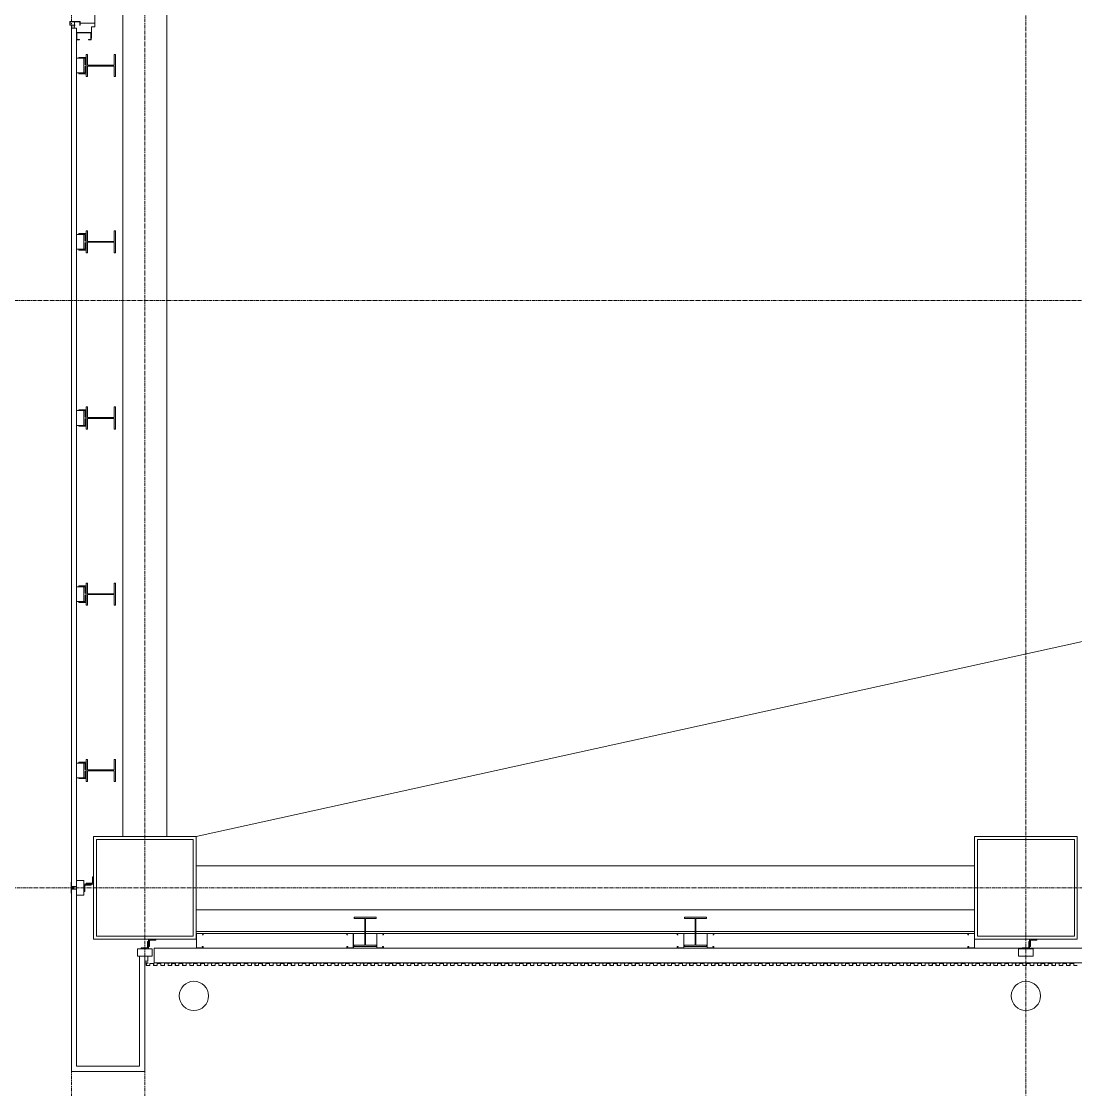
# Model space of a CAD drawing. Extents: x 73996 to 686888, y -9729 to 263202.
# Drawn here: x 474085 to 481264, y 171828 to 179104 of the extents above; entities that cross this region are included whole.
import ezdxf

# ---------------------------------------------------------------- set-up
doc = ezdxf.new("R2010")
doc.units = 0
doc.header["$LTSCALE"] = 20
doc.linetypes.add('Data Center Layout_L20$0$CENTER', pattern=[2, 1.25, -0.25, 0.25, -0.25])
for name, color, linetype, lineweight in [('Data Center Layout_L20$0$ARC', 252, 'Continuous', 0), ('Data Center Layout_L20$0$H-SIN', 252, 'Data Center Layout_L20$0$CENTER', 9), ('Data Center Layout_L20$0$K-SIN', 252, 'Data Center Layout_L20$0$CENTER', 9)]:
    doc.layers.add(name, color=color, linetype=linetype, lineweight=lineweight)

# ---------------------------------------------------------------- blocks, each defined once
blk = doc.blocks.new('Data Center Layout_L20$0$A$C80dc7663')
at = {"layer": 'Data Center Layout_L20$0$ARC'}
for p, q in [((516790.24, 147895.59), (516790.24, 140395.59)), ((517090.24, 147895.59), (517090.24, 140395.59)), ((517290.24, 140395.59), (549790.24, 147545.59)), ((516599.95, 146558.37), (516599.95, 145928.37)), ((516430.24, 145945.29), (516430.24, 145921.09)), ((516430.54, 145945.59), (516500.24, 145945.59)), ((516430.74, 145920.59), (516452.94, 145920.59)), ((516431.84, 145943.99), (516452.94, 145943.99)), ((516431.84, 145922.19), (516431.84, 145943.99)), ((516431.84, 145922.19), (516460.24, 145922.19)), ((516440.24, 138795.59), (516440.24, 145900.59)), ((516441.24, 145900.59), (516460.24, 145900.59)), ((516442.18, 145918.4), (516442.18, 145902.58)), ((516452.94, 145943.99), (516453.24, 145944.29)), ((516452.94, 145920.59), (516453.24, 145920.89)), ((516453.54, 145943.99), (516453.24, 145944.29)), ((516453.54, 145920.59), (516453.24, 145920.89)), ((516453.54, 145943.99), (516460.24, 145943.99)), ((516453.54, 145920.59), (516458.24, 145920.59)), ((516458.24, 145919.84), (516458.24, 145920.59)), ((516458.24, 145912.89), (516458.24, 145913.29)), ((516458.26, 145919.75), (516458.26, 145900.59)), ((516458.54, 145913.59), (516460.24, 145913.59)), ((516458.54, 145912.59), (516461.34, 145912.59)), ((516458.71, 145919.59), (516460.24, 145920.59)), ((516460.24, 145922.19), (516460.24, 145943.99)), ((516460.24, 145916.64), (516460.24, 145920.59)), ((516460.24, 145916.64), (516460.54, 145916.34)), ((516460.24, 145916.04), (516460.54, 145916.34)), ((516460.24, 145913.59), (516460.24, 145916.04)), ((516460.24, 145905.59), (516460.24, 145900.59)), ((516460.24, 145900.59), (516475.71, 145900.59)), ((516461.24, 145943.99), (516483.94, 145943.99)), ((516461.24, 145943.99), (516461.84, 145938.99)), ((516461.24, 145922.19), (516461.84, 145927.19)), ((516461.24, 145922.19), (516465.44, 145922.19)), ((516461.84, 145927.19), (516461.84, 145938.99)), ((516461.84, 145920.59), (516465.44, 145920.59)), ((516461.84, 145913.09), (516461.84, 145920.59)), ((516475.71, 138830.59), (516475.71, 145900.59)), ((516483.94, 145943.99), (516484.24, 145944.29)), ((516484.54, 145943.99), (516484.24, 145944.29)), ((516484.54, 145943.99), (516498.64, 145943.99)), ((516495.04, 145922.19), (516498.64, 145922.19)), ((516495.04, 145920.59), (516499.74, 145920.59)), ((516498.64, 145922.19), (516498.64, 145943.99)), ((516500.24, 145921.09), (516500.24, 145945.59)), ((516500.24, 145934.81), (516597.95, 145934.81)), ((516576.55, 145909.81), (516597.95, 145909.81)), ((516576.55, 145831.52), (516576.55, 145909.81)), ((516599.95, 145911.81), (516599.95, 145932.81)), ((517290.24, 140195.59), (522590.24, 140195.59)), ((517290.24, 139895.59), (522590.24, 139895.59)), ((522590.24, 139748.09), (517290.24, 139748.09)), ((522590.24, 139735.59), (517290.24, 139735.59)), ((540876.41, 139635.59), (517002.82, 139635.59)), ((517002.82, 139635.59), (517002.82, 139535.59)), ((516904.78, 138830.59), (516904.78, 139580.59)), ((516940.24, 139545.59), (516940.24, 138795.59)), ((540876.41, 139535.59), (517002.82, 139535.59)), ((516904.78, 138830.59), (516475.71, 138830.59)), ((516940.24, 138795.59), (516440.24, 138795.59))]:
    blk.add_line(p, q, dxfattribs=at)
for points in [[(516495.71, 145822.76), (516478.01, 145822.76), (516478.01, 145868.16), (516573.41, 145868.16), (516573.41, 145822.76), (516555.71, 145822.76), (516555.71, 145820.46), (516573.41, 145820.46, 0.4142136), (516575.71, 145822.76), (516575.71, 145868.16, 0.4142136), (516573.41, 145870.46), (516478.01, 145870.46, 0.4142136), (516475.71, 145868.16), (516475.71, 145822.76, 0.4142136), (516478.01, 145820.46), (516495.71, 145820.46)], [(517331.18, 139726.39), (517335.58, 139726.39, 0.4142136), (517336.38, 139727.19), (517336.38, 139733.99, 0.4142136), (517335.58, 139734.79), (517293.78, 139734.79, 0.4142136), (517292.98, 139733.99), (517292.98, 139637.19, 0.4142136), (517293.78, 139636.39), (517335.58, 139636.39, 0.4142136), (517336.38, 139637.19), (517336.38, 139643.99, 0.4142136), (517335.58, 139644.79), (517331.18, 139644.79), (517331.18, 139645.59), (517335.58, 139645.59, -0.4142136), (517337.18, 139643.99), (517337.18, 139637.19, -0.4142136), (517335.58, 139635.59), (517293.78, 139635.59, -0.4142136), (517292.18, 139637.19), (517292.18, 139733.99, -0.4142136), (517293.78, 139735.59), (517335.58, 139735.59, -0.4142136), (517337.18, 139733.99), (517337.18, 139727.19, -0.4142136), (517335.58, 139725.59), (517331.18, 139725.59)], [(518321.69, 139726.39), (518317.29, 139726.39, -0.4142136), (518316.49, 139727.19), (518316.49, 139733.99, -0.4142136), (518317.29, 139734.79), (518359.09, 139734.79, -0.4142136), (518359.89, 139733.99), (518359.89, 139637.19, -0.4142136), (518359.09, 139636.39), (518317.29, 139636.39, -0.4142136), (518316.49, 139637.19), (518316.49, 139643.99, -0.4142136), (518317.29, 139644.79), (518321.69, 139644.79), (518321.69, 139645.59), (518317.29, 139645.59, 0.4142136), (518315.69, 139643.99), (518315.69, 139637.19, 0.4142136), (518317.29, 139635.59), (518359.09, 139635.59, 0.4142136), (518360.69, 139637.19), (518360.69, 139733.99, 0.4142136), (518359.09, 139735.59), (518317.29, 139735.59, 0.4142136), (518315.69, 139733.99), (518315.69, 139727.19, 0.4142136), (518317.29, 139725.59), (518321.69, 139725.59)], [(518558.8, 139726.39), (518563.2, 139726.39, 0.4142136), (518564, 139727.19), (518564, 139733.99, 0.4142136), (518563.2, 139734.79), (518521.4, 139734.79, 0.4142136), (518520.6, 139733.99), (518520.6, 139637.19, 0.4142136), (518521.4, 139636.39), (518563.2, 139636.39, 0.4142136), (518564, 139637.19), (518564, 139643.99, 0.4142136), (518563.2, 139644.79), (518558.8, 139644.79), (518558.8, 139645.59), (518563.2, 139645.59, -0.4142136), (518564.8, 139643.99), (518564.8, 139637.19, -0.4142136), (518563.2, 139635.59), (518521.4, 139635.59, -0.4142136), (518519.8, 139637.19), (518519.8, 139733.99, -0.4142136), (518521.4, 139735.59), (518563.2, 139735.59, -0.4142136), (518564.8, 139733.99), (518564.8, 139727.19, -0.4142136), (518563.2, 139725.59), (518558.8, 139725.59)], [(520571.69, 139726.39), (520567.29, 139726.39, -0.4142136), (520566.49, 139727.19), (520566.49, 139733.99, -0.4142136), (520567.29, 139734.79), (520609.09, 139734.79, -0.4142136), (520609.89, 139733.99), (520609.89, 139637.19, -0.4142136), (520609.09, 139636.39), (520567.29, 139636.39, -0.4142136), (520566.49, 139637.19), (520566.49, 139643.99, -0.4142136), (520567.29, 139644.79), (520571.69, 139644.79), (520571.69, 139645.59), (520567.29, 139645.59, 0.4142136), (520565.69, 139643.99), (520565.69, 139637.19, 0.4142136), (520567.29, 139635.59), (520609.09, 139635.59, 0.4142136), (520610.69, 139637.19), (520610.69, 139733.99, 0.4142136), (520609.09, 139735.59), (520567.29, 139735.59, 0.4142136), (520565.69, 139733.99), (520565.69, 139727.19, 0.4142136), (520567.29, 139725.59), (520571.69, 139725.59)], [(520808.8, 139726.39), (520813.2, 139726.39, 0.4142136), (520814, 139727.19), (520814, 139733.99, 0.4142136), (520813.2, 139734.79), (520771.4, 139734.79, 0.4142136), (520770.6, 139733.99), (520770.6, 139637.19, 0.4142136), (520771.4, 139636.39), (520813.2, 139636.39, 0.4142136), (520814, 139637.19), (520814, 139643.99, 0.4142136), (520813.2, 139644.79), (520808.8, 139644.79), (520808.8, 139645.59), (520813.2, 139645.59, -0.4142136), (520814.8, 139643.99), (520814.8, 139637.19, -0.4142136), (520813.2, 139635.59), (520771.4, 139635.59, -0.4142136), (520769.8, 139637.19), (520769.8, 139733.99, -0.4142136), (520771.4, 139735.59), (520813.2, 139735.59, -0.4142136), (520814.8, 139733.99), (520814.8, 139727.19, -0.4142136), (520813.2, 139725.59), (520808.8, 139725.59)], [(522551.24, 139726.39), (522546.84, 139726.39, -0.4142136), (522546.04, 139727.19), (522546.04, 139733.99, -0.4142136), (522546.84, 139734.79), (522588.64, 139734.79, -0.4142136), (522589.44, 139733.99), (522589.44, 139637.19, -0.4142136), (522588.64, 139636.39), (522546.84, 139636.39, -0.4142136), (522546.04, 139637.19), (522546.04, 139643.99, -0.4142136), (522546.84, 139644.79), (522551.24, 139644.79), (522551.24, 139645.59), (522546.84, 139645.59, 0.4142136), (522545.24, 139643.99), (522545.24, 139637.19, 0.4142136), (522546.84, 139635.59), (522588.64, 139635.59, 0.4142136), (522590.24, 139637.19), (522590.24, 139733.99, 0.4142136), (522588.64, 139735.59), (522546.84, 139735.59, 0.4142136), (522545.24, 139733.99), (522545.24, 139727.19, 0.4142136), (522546.84, 139725.59), (522551.24, 139725.59)]]:
    blk.add_lwpolyline(points, format="xyb", close=True, dxfattribs=at)
for points in [[(516525.24, 145595.59), (516525.24, 145695.59), (516475.24, 145695.59), (516475.24, 145595.59)], [(516490.24, 145701.59), (516540.24, 145701.59), (516540.24, 145651.59), (516534.24, 145651.59), (516534.24, 145695.59), (516490.24, 145695.59)], [(516540.24, 145570.59), (516540.24, 145720.59), (516549.24, 145720.59), (516549.24, 145648.59), (516731.24, 145648.59), (516731.24, 145720.59), (516740.24, 145720.59), (516740.24, 145570.59), (516731.24, 145570.59), (516731.24, 145642.59), (516549.24, 145642.59), (516549.24, 145570.59)], [(516490.24, 145589.59), (516540.24, 145589.59), (516540.24, 145639.59), (516534.24, 145639.59), (516534.24, 145595.59), (516490.24, 145595.59)], [(516490.24, 144501.59), (516540.24, 144501.59), (516540.24, 144451.59), (516534.24, 144451.59), (516534.24, 144495.59), (516490.24, 144495.59)], [(516540.24, 144370.59), (516540.24, 144520.59), (516549.24, 144520.59), (516549.24, 144448.59), (516731.24, 144448.59), (516731.24, 144520.59), (516740.24, 144520.59), (516740.24, 144370.59), (516731.24, 144370.59), (516731.24, 144442.59), (516549.24, 144442.59), (516549.24, 144370.59)], [(516525.24, 144395.59), (516525.24, 144495.59), (516475.24, 144495.59), (516475.24, 144395.59)], [(516490.24, 144389.59), (516540.24, 144389.59), (516540.24, 144439.59), (516534.24, 144439.59), (516534.24, 144395.59), (516490.24, 144395.59)], [(516525.24, 143195.59), (516525.24, 143295.59), (516475.24, 143295.59), (516475.24, 143195.59)], [(516490.24, 143301.59), (516540.24, 143301.59), (516540.24, 143251.59), (516534.24, 143251.59), (516534.24, 143295.59), (516490.24, 143295.59)], [(516540.24, 143170.59), (516540.24, 143320.59), (516549.24, 143320.59), (516549.24, 143248.59), (516731.24, 143248.59), (516731.24, 143320.59), (516740.24, 143320.59), (516740.24, 143170.59), (516731.24, 143170.59), (516731.24, 143242.59), (516549.24, 143242.59), (516549.24, 143170.59)], [(516490.24, 143189.59), (516540.24, 143189.59), (516540.24, 143239.59), (516534.24, 143239.59), (516534.24, 143195.59), (516490.24, 143195.59)], [(516490.24, 142101.59), (516540.24, 142101.59), (516540.24, 142051.59), (516534.24, 142051.59), (516534.24, 142095.59), (516490.24, 142095.59)], [(516540.24, 141970.59), (516540.24, 142120.59), (516549.24, 142120.59), (516549.24, 142048.59), (516731.24, 142048.59), (516731.24, 142120.59), (516740.24, 142120.59), (516740.24, 141970.59), (516731.24, 141970.59), (516731.24, 142042.59), (516549.24, 142042.59), (516549.24, 141970.59)], [(516525.24, 141995.59), (516525.24, 142095.59), (516475.24, 142095.59), (516475.24, 141995.59)], [(516490.24, 141989.59), (516540.24, 141989.59), (516540.24, 142039.59), (516534.24, 142039.59), (516534.24, 141995.59), (516490.24, 141995.59)], [(516525.24, 140795.59), (516525.24, 140895.59), (516475.24, 140895.59), (516475.24, 140795.59)], [(516490.24, 140901.59), (516540.24, 140901.59), (516540.24, 140851.59), (516534.24, 140851.59), (516534.24, 140895.59), (516490.24, 140895.59)], [(516540.24, 140770.59), (516540.24, 140920.59), (516549.24, 140920.59), (516549.24, 140848.59), (516731.24, 140848.59), (516731.24, 140920.59), (516740.24, 140920.59), (516740.24, 140770.59), (516731.24, 140770.59), (516731.24, 140842.59), (516549.24, 140842.59), (516549.24, 140770.59)], [(516490.24, 140789.59), (516540.24, 140789.59), (516540.24, 140839.59), (516534.24, 140839.59), (516534.24, 140795.59), (516490.24, 140795.59)], [(516590.24, 139695.59), (516590.24, 140395.59), (517290.24, 140395.59), (517290.24, 139695.59)], [(516610.24, 139715.59), (516610.24, 140375.59), (517270.24, 140375.59), (517270.24, 139715.59)], [(522590.24, 139695.59), (522590.24, 140395.59), (523290.24, 140395.59), (523290.24, 139695.59)], [(522610.24, 139715.59), (522610.24, 140375.59), (523270.24, 140375.59), (523270.24, 139715.59)], [(516525.24, 139995.59), (516525.24, 140095.59), (516475.24, 140095.59), (516475.24, 139995.59)], [(516525.24, 140020.59), (516525.24, 140070.59), (516575.24, 140070.59), (516575.24, 140064.59), (516531.24, 140064.59), (516531.24, 140020.59)], [(516540.24, 140070.59), (516590.24, 140070.59), (516590.24, 140120.59), (516584.24, 140120.59), (516584.24, 140076.59), (516540.24, 140076.59)], [(516440.24, 140035.59), (516440.24, 140055.59), (516475.24, 140055.59), (516475.24, 140035.59)], [(518365.24, 139645.59), (518515.24, 139645.59), (518515.24, 139654.59), (518443.24, 139654.59), (518443.24, 139836.59), (518515.24, 139836.59), (518515.24, 139845.59), (518365.24, 139845.59), (518365.24, 139836.59), (518437.24, 139836.59), (518437.24, 139654.59), (518365.24, 139654.59)], [(520615.24, 139645.59), (520765.24, 139645.59), (520765.24, 139654.59), (520693.24, 139654.59), (520693.24, 139836.59), (520765.24, 139836.59), (520765.24, 139845.59), (520615.24, 139845.59), (520615.24, 139836.59), (520687.24, 139836.59), (520687.24, 139654.59), (520615.24, 139654.59)], [(516890.24, 139630.59), (516990.24, 139630.59), (516990.24, 139580.59), (516890.24, 139580.59)], [(516915.24, 139630.59), (516965.24, 139630.59), (516965.24, 139680.59), (516959.24, 139680.59), (516959.24, 139636.59), (516915.24, 139636.59)], [(516965.24, 139645.59), (516965.24, 139695.59), (517015.24, 139695.59), (517015.24, 139689.59), (516971.24, 139689.59), (516971.24, 139645.59)], [(522890.24, 139630.59), (522990.24, 139630.59), (522990.24, 139580.59), (522890.24, 139580.59)], [(522915.24, 139630.59), (522965.24, 139630.59), (522965.24, 139680.59), (522959.24, 139680.59), (522959.24, 139636.59), (522915.24, 139636.59)], [(522965.24, 139645.59), (522965.24, 139695.59), (523015.24, 139695.59), (523015.24, 139689.59), (522971.24, 139689.59), (522971.24, 139645.59)], [(516940.24, 139545.59), (516960.24, 139545.59), (516960.24, 139580.59), (516940.24, 139580.59)]]:
    blk.add_lwpolyline(points, close=True, dxfattribs=at)
blk.add_lwpolyline([(516438.24, 140008.09), (516438.24, 140038.09), (516454.24, 140038.09), (516454.24, 140053.09), (516438.24, 140053.09), (516438.24, 140083.09)], dxfattribs=at)
at = {"layer": 'Data Center Layout_L20$0$ARC', "linetype": 'Continuous'}
for points in [[(517101.25, 139532.11), (517108.24, 139534.61), (517108.07, 139535.08), (517101.11, 139532.59), (517073.74, 139532.59), (517073.74, 139516.59), (517049.94, 139516.59), (517049.94, 139531.09), (517024.14, 139531.09), (517024.14, 139516.59), (517000.34, 139516.59), (517000.34, 139531.09), (516974.54, 139531.09), (516974.54, 139516.59), (516950.74, 139516.59), (516950.74, 139531.59), (516960.24, 139531.59, 1), (516960.24, 139535.59), (516940.24, 139535.59)], [(516940.24, 139535.09), (516960.24, 139535.09, -1), (516960.24, 139532.09), (516950.24, 139532.09), (516950.24, 139516.09), (516975.04, 139516.09), (516975.04, 139530.59), (516999.84, 139530.59), (516999.84, 139516.09), (517024.64, 139516.09), (517024.64, 139530.59), (517049.44, 139530.59), (517049.44, 139516.09), (517074.24, 139516.09), (517074.24, 139532.09), (517101.31, 139532.09)], [(517249.25, 139532.11), (517256.24, 139534.61), (517256.07, 139535.08), (517249.11, 139532.59), (517221.74, 139532.59), (517221.74, 139516.59), (517197.94, 139516.59), (517197.94, 139531.09), (517172.14, 139531.09), (517172.14, 139516.59), (517148.34, 139516.59), (517148.34, 139531.09), (517122.54, 139531.09), (517122.54, 139516.59), (517098.74, 139516.59), (517098.74, 139531.59), (517108.24, 139531.59, 1), (517108.24, 139535.59), (517087.53, 139535.59), (517086.24, 139534.3), (517084.95, 139535.59), (517071.24, 139535.59), (517071.24, 139535.09), (517084.74, 139535.09), (517086.24, 139533.59), (517087.74, 139535.09), (517108.24, 139535.09, -1), (517108.24, 139532.09), (517098.24, 139532.09), (517098.24, 139516.09), (517123.04, 139516.09), (517123.04, 139530.59), (517147.84, 139530.59), (517147.84, 139516.09), (517172.64, 139516.09), (517172.64, 139530.59), (517197.44, 139530.59), (517197.44, 139516.09), (517222.24, 139516.09), (517222.24, 139532.09), (517249.31, 139532.09)], [(517397.25, 139532.11), (517404.24, 139534.61), (517404.07, 139535.08), (517397.11, 139532.59), (517369.74, 139532.59), (517369.74, 139516.59), (517345.94, 139516.59), (517345.94, 139531.09), (517320.14, 139531.09), (517320.14, 139516.59), (517296.34, 139516.59), (517296.34, 139531.09), (517270.54, 139531.09), (517270.54, 139516.59), (517246.74, 139516.59), (517246.74, 139531.59), (517256.24, 139531.59, 1), (517256.24, 139535.59), (517235.53, 139535.59), (517234.24, 139534.3), (517232.95, 139535.59), (517219.24, 139535.59), (517219.24, 139535.09), (517232.74, 139535.09), (517234.24, 139533.59), (517235.74, 139535.09), (517256.24, 139535.09, -1), (517256.24, 139532.09), (517246.24, 139532.09), (517246.24, 139516.09), (517271.04, 139516.09), (517271.04, 139530.59), (517295.84, 139530.59), (517295.84, 139516.09), (517320.64, 139516.09), (517320.64, 139530.59), (517345.44, 139530.59), (517345.44, 139516.09), (517370.24, 139516.09), (517370.24, 139532.09), (517397.31, 139532.09)], [(517545.25, 139532.11), (517552.24, 139534.61), (517552.07, 139535.08), (517545.11, 139532.59), (517517.74, 139532.59), (517517.74, 139516.59), (517493.94, 139516.59), (517493.94, 139531.09), (517468.14, 139531.09), (517468.14, 139516.59), (517444.34, 139516.59), (517444.34, 139531.09), (517418.54, 139531.09), (517418.54, 139516.59), (517394.74, 139516.59), (517394.74, 139531.59), (517404.24, 139531.59, 1), (517404.24, 139535.59), (517383.53, 139535.59), (517382.24, 139534.3), (517380.95, 139535.59), (517367.24, 139535.59), (517367.24, 139535.09), (517380.74, 139535.09), (517382.24, 139533.59), (517383.74, 139535.09), (517404.24, 139535.09, -1), (517404.24, 139532.09), (517394.24, 139532.09), (517394.24, 139516.09), (517419.04, 139516.09), (517419.04, 139530.59), (517443.84, 139530.59), (517443.84, 139516.09), (517468.64, 139516.09), (517468.64, 139530.59), (517493.44, 139530.59), (517493.44, 139516.09), (517518.24, 139516.09), (517518.24, 139532.09), (517545.31, 139532.09)], [(517693.25, 139532.11), (517700.24, 139534.61), (517700.07, 139535.08), (517693.11, 139532.59), (517665.74, 139532.59), (517665.74, 139516.59), (517641.94, 139516.59), (517641.94, 139531.09), (517616.14, 139531.09), (517616.14, 139516.59), (517592.34, 139516.59), (517592.34, 139531.09), (517566.54, 139531.09), (517566.54, 139516.59), (517542.74, 139516.59), (517542.74, 139531.59), (517552.24, 139531.59, 1), (517552.24, 139535.59), (517531.53, 139535.59), (517530.24, 139534.3), (517528.95, 139535.59), (517515.24, 139535.59), (517515.24, 139535.09), (517528.74, 139535.09), (517530.24, 139533.59), (517531.74, 139535.09), (517552.24, 139535.09, -1), (517552.24, 139532.09), (517542.24, 139532.09), (517542.24, 139516.09), (517567.04, 139516.09), (517567.04, 139530.59), (517591.84, 139530.59), (517591.84, 139516.09), (517616.64, 139516.09), (517616.64, 139530.59), (517641.44, 139530.59), (517641.44, 139516.09), (517666.24, 139516.09), (517666.24, 139532.09), (517693.31, 139532.09)], [(517841.25, 139532.11), (517848.24, 139534.61), (517848.07, 139535.08), (517841.11, 139532.59), (517813.74, 139532.59), (517813.74, 139516.59), (517789.94, 139516.59), (517789.94, 139531.09), (517764.14, 139531.09), (517764.14, 139516.59), (517740.34, 139516.59), (517740.34, 139531.09), (517714.54, 139531.09), (517714.54, 139516.59), (517690.74, 139516.59), (517690.74, 139531.59), (517700.24, 139531.59, 1), (517700.24, 139535.59), (517679.53, 139535.59), (517678.24, 139534.3), (517676.95, 139535.59), (517663.24, 139535.59), (517663.24, 139535.09), (517676.74, 139535.09), (517678.24, 139533.59), (517679.74, 139535.09), (517700.24, 139535.09, -1), (517700.24, 139532.09), (517690.24, 139532.09), (517690.24, 139516.09), (517715.04, 139516.09), (517715.04, 139530.59), (517739.84, 139530.59), (517739.84, 139516.09), (517764.64, 139516.09), (517764.64, 139530.59), (517789.44, 139530.59), (517789.44, 139516.09), (517814.24, 139516.09), (517814.24, 139532.09), (517841.31, 139532.09)], [(517989.25, 139532.11), (517996.24, 139534.61), (517996.07, 139535.08), (517989.11, 139532.59), (517961.74, 139532.59), (517961.74, 139516.59), (517937.94, 139516.59), (517937.94, 139531.09), (517912.14, 139531.09), (517912.14, 139516.59), (517888.34, 139516.59), (517888.34, 139531.09), (517862.54, 139531.09), (517862.54, 139516.59), (517838.74, 139516.59), (517838.74, 139531.59), (517848.24, 139531.59, 1), (517848.24, 139535.59), (517827.53, 139535.59), (517826.24, 139534.3), (517824.95, 139535.59), (517811.24, 139535.59), (517811.24, 139535.09), (517824.74, 139535.09), (517826.24, 139533.59), (517827.74, 139535.09), (517848.24, 139535.09, -1), (517848.24, 139532.09), (517838.24, 139532.09), (517838.24, 139516.09), (517863.04, 139516.09), (517863.04, 139530.59), (517887.84, 139530.59), (517887.84, 139516.09), (517912.64, 139516.09), (517912.64, 139530.59), (517937.44, 139530.59), (517937.44, 139516.09), (517962.24, 139516.09), (517962.24, 139532.09), (517989.31, 139532.09)], [(518137.25, 139532.11), (518144.24, 139534.61), (518144.07, 139535.08), (518137.11, 139532.59), (518109.74, 139532.59), (518109.74, 139516.59), (518085.94, 139516.59), (518085.94, 139531.09), (518060.14, 139531.09), (518060.14, 139516.59), (518036.34, 139516.59), (518036.34, 139531.09), (518010.54, 139531.09), (518010.54, 139516.59), (517986.74, 139516.59), (517986.74, 139531.59), (517996.24, 139531.59, 1), (517996.24, 139535.59), (517975.53, 139535.59), (517974.24, 139534.3), (517972.95, 139535.59), (517959.24, 139535.59), (517959.24, 139535.09), (517972.74, 139535.09), (517974.24, 139533.59), (517975.74, 139535.09), (517996.24, 139535.09, -1), (517996.24, 139532.09), (517986.24, 139532.09), (517986.24, 139516.09), (518011.04, 139516.09), (518011.04, 139530.59), (518035.84, 139530.59), (518035.84, 139516.09), (518060.64, 139516.09), (518060.64, 139530.59), (518085.44, 139530.59), (518085.44, 139516.09), (518110.24, 139516.09), (518110.24, 139532.09), (518137.31, 139532.09)], [(518285.25, 139532.11), (518292.24, 139534.61), (518292.07, 139535.08), (518285.11, 139532.59), (518257.74, 139532.59), (518257.74, 139516.59), (518233.94, 139516.59), (518233.94, 139531.09), (518208.14, 139531.09), (518208.14, 139516.59), (518184.34, 139516.59), (518184.34, 139531.09), (518158.54, 139531.09), (518158.54, 139516.59), (518134.74, 139516.59), (518134.74, 139531.59), (518144.24, 139531.59, 1), (518144.24, 139535.59), (518123.53, 139535.59), (518122.24, 139534.3), (518120.95, 139535.59), (518107.24, 139535.59), (518107.24, 139535.09), (518120.74, 139535.09), (518122.24, 139533.59), (518123.74, 139535.09), (518144.24, 139535.09, -1), (518144.24, 139532.09), (518134.24, 139532.09), (518134.24, 139516.09), (518159.04, 139516.09), (518159.04, 139530.59), (518183.84, 139530.59), (518183.84, 139516.09), (518208.64, 139516.09), (518208.64, 139530.59), (518233.44, 139530.59), (518233.44, 139516.09), (518258.24, 139516.09), (518258.24, 139532.09), (518285.31, 139532.09)], [(518433.25, 139532.11), (518440.24, 139534.61), (518440.07, 139535.08), (518433.11, 139532.59), (518405.74, 139532.59), (518405.74, 139516.59), (518381.94, 139516.59), (518381.94, 139531.09), (518356.14, 139531.09), (518356.14, 139516.59), (518332.34, 139516.59), (518332.34, 139531.09), (518306.54, 139531.09), (518306.54, 139516.59), (518282.74, 139516.59), (518282.74, 139531.59), (518292.24, 139531.59, 1), (518292.24, 139535.59), (518271.53, 139535.59), (518270.24, 139534.3), (518268.95, 139535.59), (518255.24, 139535.59), (518255.24, 139535.09), (518268.74, 139535.09), (518270.24, 139533.59), (518271.74, 139535.09), (518292.24, 139535.09, -1), (518292.24, 139532.09), (518282.24, 139532.09), (518282.24, 139516.09), (518307.04, 139516.09), (518307.04, 139530.59), (518331.84, 139530.59), (518331.84, 139516.09), (518356.64, 139516.09), (518356.64, 139530.59), (518381.44, 139530.59), (518381.44, 139516.09), (518406.24, 139516.09), (518406.24, 139532.09), (518433.31, 139532.09)], [(518581.25, 139532.11), (518588.24, 139534.61), (518588.07, 139535.08), (518581.11, 139532.59), (518553.74, 139532.59), (518553.74, 139516.59), (518529.94, 139516.59), (518529.94, 139531.09), (518504.14, 139531.09), (518504.14, 139516.59), (518480.34, 139516.59), (518480.34, 139531.09), (518454.54, 139531.09), (518454.54, 139516.59), (518430.74, 139516.59), (518430.74, 139531.59), (518440.24, 139531.59, 1), (518440.24, 139535.59), (518419.53, 139535.59), (518418.24, 139534.3), (518416.95, 139535.59), (518403.24, 139535.59), (518403.24, 139535.09), (518416.74, 139535.09), (518418.24, 139533.59), (518419.74, 139535.09), (518440.24, 139535.09, -1), (518440.24, 139532.09), (518430.24, 139532.09), (518430.24, 139516.09), (518455.04, 139516.09), (518455.04, 139530.59), (518479.84, 139530.59), (518479.84, 139516.09), (518504.64, 139516.09), (518504.64, 139530.59), (518529.44, 139530.59), (518529.44, 139516.09), (518554.24, 139516.09), (518554.24, 139532.09), (518581.31, 139532.09)], [(518729.25, 139532.11), (518736.24, 139534.61), (518736.07, 139535.08), (518729.11, 139532.59), (518701.74, 139532.59), (518701.74, 139516.59), (518677.94, 139516.59), (518677.94, 139531.09), (518652.14, 139531.09), (518652.14, 139516.59), (518628.34, 139516.59), (518628.34, 139531.09), (518602.54, 139531.09), (518602.54, 139516.59), (518578.74, 139516.59), (518578.74, 139531.59), (518588.24, 139531.59, 1), (518588.24, 139535.59), (518567.53, 139535.59), (518566.24, 139534.3), (518564.95, 139535.59), (518551.24, 139535.59), (518551.24, 139535.09), (518564.74, 139535.09), (518566.24, 139533.59), (518567.74, 139535.09), (518588.24, 139535.09, -1), (518588.24, 139532.09), (518578.24, 139532.09), (518578.24, 139516.09), (518603.04, 139516.09), (518603.04, 139530.59), (518627.84, 139530.59), (518627.84, 139516.09), (518652.64, 139516.09), (518652.64, 139530.59), (518677.44, 139530.59), (518677.44, 139516.09), (518702.24, 139516.09), (518702.24, 139532.09), (518729.31, 139532.09)], [(518877.25, 139532.11), (518884.24, 139534.61), (518884.07, 139535.08), (518877.11, 139532.59), (518849.74, 139532.59), (518849.74, 139516.59), (518825.94, 139516.59), (518825.94, 139531.09), (518800.14, 139531.09), (518800.14, 139516.59), (518776.34, 139516.59), (518776.34, 139531.09), (518750.54, 139531.09), (518750.54, 139516.59), (518726.74, 139516.59), (518726.74, 139531.59), (518736.24, 139531.59, 1), (518736.24, 139535.59), (518715.53, 139535.59), (518714.24, 139534.3), (518712.95, 139535.59), (518699.24, 139535.59), (518699.24, 139535.09), (518712.74, 139535.09), (518714.24, 139533.59), (518715.74, 139535.09), (518736.24, 139535.09, -1), (518736.24, 139532.09), (518726.24, 139532.09), (518726.24, 139516.09), (518751.04, 139516.09), (518751.04, 139530.59), (518775.84, 139530.59), (518775.84, 139516.09), (518800.64, 139516.09), (518800.64, 139530.59), (518825.44, 139530.59), (518825.44, 139516.09), (518850.24, 139516.09), (518850.24, 139532.09), (518877.31, 139532.09)], [(519025.25, 139532.11), (519032.24, 139534.61), (519032.07, 139535.08), (519025.11, 139532.59), (518997.74, 139532.59), (518997.74, 139516.59), (518973.94, 139516.59), (518973.94, 139531.09), (518948.14, 139531.09), (518948.14, 139516.59), (518924.34, 139516.59), (518924.34, 139531.09), (518898.54, 139531.09), (518898.54, 139516.59), (518874.74, 139516.59), (518874.74, 139531.59), (518884.24, 139531.59, 1), (518884.24, 139535.59), (518863.53, 139535.59), (518862.24, 139534.3), (518860.95, 139535.59), (518847.24, 139535.59), (518847.24, 139535.09), (518860.74, 139535.09), (518862.24, 139533.59), (518863.74, 139535.09), (518884.24, 139535.09, -1), (518884.24, 139532.09), (518874.24, 139532.09), (518874.24, 139516.09), (518899.04, 139516.09), (518899.04, 139530.59), (518923.84, 139530.59), (518923.84, 139516.09), (518948.64, 139516.09), (518948.64, 139530.59), (518973.44, 139530.59), (518973.44, 139516.09), (518998.24, 139516.09), (518998.24, 139532.09), (519025.31, 139532.09)], [(519173.25, 139532.11), (519180.24, 139534.61), (519180.07, 139535.08), (519173.11, 139532.59), (519145.74, 139532.59), (519145.74, 139516.59), (519121.94, 139516.59), (519121.94, 139531.09), (519096.14, 139531.09), (519096.14, 139516.59), (519072.34, 139516.59), (519072.34, 139531.09), (519046.54, 139531.09), (519046.54, 139516.59), (519022.74, 139516.59), (519022.74, 139531.59), (519032.24, 139531.59, 1), (519032.24, 139535.59), (519011.53, 139535.59), (519010.24, 139534.3), (519008.95, 139535.59), (518995.24, 139535.59), (518995.24, 139535.09), (519008.74, 139535.09), (519010.24, 139533.59), (519011.74, 139535.09), (519032.24, 139535.09, -1), (519032.24, 139532.09), (519022.24, 139532.09), (519022.24, 139516.09), (519047.04, 139516.09), (519047.04, 139530.59), (519071.84, 139530.59), (519071.84, 139516.09), (519096.64, 139516.09), (519096.64, 139530.59), (519121.44, 139530.59), (519121.44, 139516.09), (519146.24, 139516.09), (519146.24, 139532.09), (519173.31, 139532.09)], [(519321.25, 139532.11), (519328.24, 139534.61), (519328.07, 139535.08), (519321.11, 139532.59), (519293.74, 139532.59), (519293.74, 139516.59), (519269.94, 139516.59), (519269.94, 139531.09), (519244.14, 139531.09), (519244.14, 139516.59), (519220.34, 139516.59), (519220.34, 139531.09), (519194.54, 139531.09), (519194.54, 139516.59), (519170.74, 139516.59), (519170.74, 139531.59), (519180.24, 139531.59, 1), (519180.24, 139535.59), (519159.53, 139535.59), (519158.24, 139534.3), (519156.95, 139535.59), (519143.24, 139535.59), (519143.24, 139535.09), (519156.74, 139535.09), (519158.24, 139533.59), (519159.74, 139535.09), (519180.24, 139535.09, -1), (519180.24, 139532.09), (519170.24, 139532.09), (519170.24, 139516.09), (519195.04, 139516.09), (519195.04, 139530.59), (519219.84, 139530.59), (519219.84, 139516.09), (519244.64, 139516.09), (519244.64, 139530.59), (519269.44, 139530.59), (519269.44, 139516.09), (519294.24, 139516.09), (519294.24, 139532.09), (519321.31, 139532.09)], [(519469.25, 139532.11), (519476.24, 139534.61), (519476.07, 139535.08), (519469.11, 139532.59), (519441.74, 139532.59), (519441.74, 139516.59), (519417.94, 139516.59), (519417.94, 139531.09), (519392.14, 139531.09), (519392.14, 139516.59), (519368.34, 139516.59), (519368.34, 139531.09), (519342.54, 139531.09), (519342.54, 139516.59), (519318.74, 139516.59), (519318.74, 139531.59), (519328.24, 139531.59, 1), (519328.24, 139535.59), (519307.53, 139535.59), (519306.24, 139534.3), (519304.95, 139535.59), (519291.24, 139535.59), (519291.24, 139535.09), (519304.74, 139535.09), (519306.24, 139533.59), (519307.74, 139535.09), (519328.24, 139535.09, -1), (519328.24, 139532.09), (519318.24, 139532.09), (519318.24, 139516.09), (519343.04, 139516.09), (519343.04, 139530.59), (519367.84, 139530.59), (519367.84, 139516.09), (519392.64, 139516.09), (519392.64, 139530.59), (519417.44, 139530.59), (519417.44, 139516.09), (519442.24, 139516.09), (519442.24, 139532.09), (519469.31, 139532.09)], [(519617.25, 139532.11), (519624.24, 139534.61), (519624.07, 139535.08), (519617.11, 139532.59), (519589.74, 139532.59), (519589.74, 139516.59), (519565.94, 139516.59), (519565.94, 139531.09), (519540.14, 139531.09), (519540.14, 139516.59), (519516.34, 139516.59), (519516.34, 139531.09), (519490.54, 139531.09), (519490.54, 139516.59), (519466.74, 139516.59), (519466.74, 139531.59), (519476.24, 139531.59, 1), (519476.24, 139535.59), (519455.53, 139535.59), (519454.24, 139534.3), (519452.95, 139535.59), (519439.24, 139535.59), (519439.24, 139535.09), (519452.74, 139535.09), (519454.24, 139533.59), (519455.74, 139535.09), (519476.24, 139535.09, -1), (519476.24, 139532.09), (519466.24, 139532.09), (519466.24, 139516.09), (519491.04, 139516.09), (519491.04, 139530.59), (519515.84, 139530.59), (519515.84, 139516.09), (519540.64, 139516.09), (519540.64, 139530.59), (519565.44, 139530.59), (519565.44, 139516.09), (519590.24, 139516.09), (519590.24, 139532.09), (519617.31, 139532.09)], [(519765.25, 139532.11), (519772.24, 139534.61), (519772.07, 139535.08), (519765.11, 139532.59), (519737.74, 139532.59), (519737.74, 139516.59), (519713.94, 139516.59), (519713.94, 139531.09), (519688.14, 139531.09), (519688.14, 139516.59), (519664.34, 139516.59), (519664.34, 139531.09), (519638.54, 139531.09), (519638.54, 139516.59), (519614.74, 139516.59), (519614.74, 139531.59), (519624.24, 139531.59, 1), (519624.24, 139535.59), (519603.53, 139535.59), (519602.24, 139534.3), (519600.95, 139535.59), (519587.24, 139535.59), (519587.24, 139535.09), (519600.74, 139535.09), (519602.24, 139533.59), (519603.74, 139535.09), (519624.24, 139535.09, -1), (519624.24, 139532.09), (519614.24, 139532.09), (519614.24, 139516.09), (519639.04, 139516.09), (519639.04, 139530.59), (519663.84, 139530.59), (519663.84, 139516.09), (519688.64, 139516.09), (519688.64, 139530.59), (519713.44, 139530.59), (519713.44, 139516.09), (519738.24, 139516.09), (519738.24, 139532.09), (519765.31, 139532.09)], [(519913.25, 139532.11), (519920.24, 139534.61), (519920.07, 139535.08), (519913.11, 139532.59), (519885.74, 139532.59), (519885.74, 139516.59), (519861.94, 139516.59), (519861.94, 139531.09), (519836.14, 139531.09), (519836.14, 139516.59), (519812.34, 139516.59), (519812.34, 139531.09), (519786.54, 139531.09), (519786.54, 139516.59), (519762.74, 139516.59), (519762.74, 139531.59), (519772.24, 139531.59, 1), (519772.24, 139535.59), (519751.53, 139535.59), (519750.24, 139534.3), (519748.95, 139535.59), (519735.24, 139535.59), (519735.24, 139535.09), (519748.74, 139535.09), (519750.24, 139533.59), (519751.74, 139535.09), (519772.24, 139535.09, -1), (519772.24, 139532.09), (519762.24, 139532.09), (519762.24, 139516.09), (519787.04, 139516.09), (519787.04, 139530.59), (519811.84, 139530.59), (519811.84, 139516.09), (519836.64, 139516.09), (519836.64, 139530.59), (519861.44, 139530.59), (519861.44, 139516.09), (519886.24, 139516.09), (519886.24, 139532.09), (519913.31, 139532.09)], [(520061.25, 139532.11), (520068.24, 139534.61), (520068.07, 139535.08), (520061.11, 139532.59), (520033.74, 139532.59), (520033.74, 139516.59), (520009.94, 139516.59), (520009.94, 139531.09), (519984.14, 139531.09), (519984.14, 139516.59), (519960.34, 139516.59), (519960.34, 139531.09), (519934.54, 139531.09), (519934.54, 139516.59), (519910.74, 139516.59), (519910.74, 139531.59), (519920.24, 139531.59, 1), (519920.24, 139535.59), (519899.53, 139535.59), (519898.24, 139534.3), (519896.95, 139535.59), (519883.24, 139535.59), (519883.24, 139535.09), (519896.74, 139535.09), (519898.24, 139533.59), (519899.74, 139535.09), (519920.24, 139535.09, -1), (519920.24, 139532.09), (519910.24, 139532.09), (519910.24, 139516.09), (519935.04, 139516.09), (519935.04, 139530.59), (519959.84, 139530.59), (519959.84, 139516.09), (519984.64, 139516.09), (519984.64, 139530.59), (520009.44, 139530.59), (520009.44, 139516.09), (520034.24, 139516.09), (520034.24, 139532.09), (520061.31, 139532.09)], [(520209.25, 139532.11), (520216.24, 139534.61), (520216.07, 139535.08), (520209.11, 139532.59), (520181.74, 139532.59), (520181.74, 139516.59), (520157.94, 139516.59), (520157.94, 139531.09), (520132.14, 139531.09), (520132.14, 139516.59), (520108.34, 139516.59), (520108.34, 139531.09), (520082.54, 139531.09), (520082.54, 139516.59), (520058.74, 139516.59), (520058.74, 139531.59), (520068.24, 139531.59, 1), (520068.24, 139535.59), (520047.53, 139535.59), (520046.24, 139534.3), (520044.95, 139535.59), (520031.24, 139535.59), (520031.24, 139535.09), (520044.74, 139535.09), (520046.24, 139533.59), (520047.74, 139535.09), (520068.24, 139535.09, -1), (520068.24, 139532.09), (520058.24, 139532.09), (520058.24, 139516.09), (520083.04, 139516.09), (520083.04, 139530.59), (520107.84, 139530.59), (520107.84, 139516.09), (520132.64, 139516.09), (520132.64, 139530.59), (520157.44, 139530.59), (520157.44, 139516.09), (520182.24, 139516.09), (520182.24, 139532.09), (520209.31, 139532.09)], [(520357.25, 139532.11), (520364.24, 139534.61), (520364.07, 139535.08), (520357.11, 139532.59), (520329.74, 139532.59), (520329.74, 139516.59), (520305.94, 139516.59), (520305.94, 139531.09), (520280.14, 139531.09), (520280.14, 139516.59), (520256.34, 139516.59), (520256.34, 139531.09), (520230.54, 139531.09), (520230.54, 139516.59), (520206.74, 139516.59), (520206.74, 139531.59), (520216.24, 139531.59, 1), (520216.24, 139535.59), (520195.53, 139535.59), (520194.24, 139534.3), (520192.95, 139535.59), (520179.24, 139535.59), (520179.24, 139535.09), (520192.74, 139535.09), (520194.24, 139533.59), (520195.74, 139535.09), (520216.24, 139535.09, -1), (520216.24, 139532.09), (520206.24, 139532.09), (520206.24, 139516.09), (520231.04, 139516.09), (520231.04, 139530.59), (520255.84, 139530.59), (520255.84, 139516.09), (520280.64, 139516.09), (520280.64, 139530.59), (520305.44, 139530.59), (520305.44, 139516.09), (520330.24, 139516.09), (520330.24, 139532.09), (520357.31, 139532.09)], [(520505.25, 139532.11), (520512.24, 139534.61), (520512.07, 139535.08), (520505.11, 139532.59), (520477.74, 139532.59), (520477.74, 139516.59), (520453.94, 139516.59), (520453.94, 139531.09), (520428.14, 139531.09), (520428.14, 139516.59), (520404.34, 139516.59), (520404.34, 139531.09), (520378.54, 139531.09), (520378.54, 139516.59), (520354.74, 139516.59), (520354.74, 139531.59), (520364.24, 139531.59, 1), (520364.24, 139535.59), (520343.53, 139535.59), (520342.24, 139534.3), (520340.95, 139535.59), (520327.24, 139535.59), (520327.24, 139535.09), (520340.74, 139535.09), (520342.24, 139533.59), (520343.74, 139535.09), (520364.24, 139535.09, -1), (520364.24, 139532.09), (520354.24, 139532.09), (520354.24, 139516.09), (520379.04, 139516.09), (520379.04, 139530.59), (520403.84, 139530.59), (520403.84, 139516.09), (520428.64, 139516.09), (520428.64, 139530.59), (520453.44, 139530.59), (520453.44, 139516.09), (520478.24, 139516.09), (520478.24, 139532.09), (520505.31, 139532.09)], [(520653.25, 139532.11), (520660.24, 139534.61), (520660.07, 139535.08), (520653.11, 139532.59), (520625.74, 139532.59), (520625.74, 139516.59), (520601.94, 139516.59), (520601.94, 139531.09), (520576.14, 139531.09), (520576.14, 139516.59), (520552.34, 139516.59), (520552.34, 139531.09), (520526.54, 139531.09), (520526.54, 139516.59), (520502.74, 139516.59), (520502.74, 139531.59), (520512.24, 139531.59, 1), (520512.24, 139535.59), (520491.53, 139535.59), (520490.24, 139534.3), (520488.95, 139535.59), (520475.24, 139535.59), (520475.24, 139535.09), (520488.74, 139535.09), (520490.24, 139533.59), (520491.74, 139535.09), (520512.24, 139535.09, -1), (520512.24, 139532.09), (520502.24, 139532.09), (520502.24, 139516.09), (520527.04, 139516.09), (520527.04, 139530.59), (520551.84, 139530.59), (520551.84, 139516.09), (520576.64, 139516.09), (520576.64, 139530.59), (520601.44, 139530.59), (520601.44, 139516.09), (520626.24, 139516.09), (520626.24, 139532.09), (520653.31, 139532.09)], [(520801.25, 139532.11), (520808.24, 139534.61), (520808.07, 139535.08), (520801.11, 139532.59), (520773.74, 139532.59), (520773.74, 139516.59), (520749.94, 139516.59), (520749.94, 139531.09), (520724.14, 139531.09), (520724.14, 139516.59), (520700.34, 139516.59), (520700.34, 139531.09), (520674.54, 139531.09), (520674.54, 139516.59), (520650.74, 139516.59), (520650.74, 139531.59), (520660.24, 139531.59, 1), (520660.24, 139535.59), (520639.53, 139535.59), (520638.24, 139534.3), (520636.95, 139535.59), (520623.24, 139535.59), (520623.24, 139535.09), (520636.74, 139535.09), (520638.24, 139533.59), (520639.74, 139535.09), (520660.24, 139535.09, -1), (520660.24, 139532.09), (520650.24, 139532.09), (520650.24, 139516.09), (520675.04, 139516.09), (520675.04, 139530.59), (520699.84, 139530.59), (520699.84, 139516.09), (520724.64, 139516.09), (520724.64, 139530.59), (520749.44, 139530.59), (520749.44, 139516.09), (520774.24, 139516.09), (520774.24, 139532.09), (520801.31, 139532.09)], [(520949.25, 139532.11), (520956.24, 139534.61), (520956.07, 139535.08), (520949.11, 139532.59), (520921.74, 139532.59), (520921.74, 139516.59), (520897.94, 139516.59), (520897.94, 139531.09), (520872.14, 139531.09), (520872.14, 139516.59), (520848.34, 139516.59), (520848.34, 139531.09), (520822.54, 139531.09), (520822.54, 139516.59), (520798.74, 139516.59), (520798.74, 139531.59), (520808.24, 139531.59, 1), (520808.24, 139535.59), (520787.53, 139535.59), (520786.24, 139534.3), (520784.95, 139535.59), (520771.24, 139535.59), (520771.24, 139535.09), (520784.74, 139535.09), (520786.24, 139533.59), (520787.74, 139535.09), (520808.24, 139535.09, -1), (520808.24, 139532.09), (520798.24, 139532.09), (520798.24, 139516.09), (520823.04, 139516.09), (520823.04, 139530.59), (520847.84, 139530.59), (520847.84, 139516.09), (520872.64, 139516.09), (520872.64, 139530.59), (520897.44, 139530.59), (520897.44, 139516.09), (520922.24, 139516.09), (520922.24, 139532.09), (520949.31, 139532.09)], [(521097.25, 139532.11), (521104.24, 139534.61), (521104.07, 139535.08), (521097.11, 139532.59), (521069.74, 139532.59), (521069.74, 139516.59), (521045.94, 139516.59), (521045.94, 139531.09), (521020.14, 139531.09), (521020.14, 139516.59), (520996.34, 139516.59), (520996.34, 139531.09), (520970.54, 139531.09), (520970.54, 139516.59), (520946.74, 139516.59), (520946.74, 139531.59), (520956.24, 139531.59, 1), (520956.24, 139535.59), (520935.53, 139535.59), (520934.24, 139534.3), (520932.95, 139535.59), (520919.24, 139535.59), (520919.24, 139535.09), (520932.74, 139535.09), (520934.24, 139533.59), (520935.74, 139535.09), (520956.24, 139535.09, -1), (520956.24, 139532.09), (520946.24, 139532.09), (520946.24, 139516.09), (520971.04, 139516.09), (520971.04, 139530.59), (520995.84, 139530.59), (520995.84, 139516.09), (521020.64, 139516.09), (521020.64, 139530.59), (521045.44, 139530.59), (521045.44, 139516.09), (521070.24, 139516.09), (521070.24, 139532.09), (521097.31, 139532.09)], [(521245.25, 139532.11), (521252.24, 139534.61), (521252.07, 139535.08), (521245.11, 139532.59), (521217.74, 139532.59), (521217.74, 139516.59), (521193.94, 139516.59), (521193.94, 139531.09), (521168.14, 139531.09), (521168.14, 139516.59), (521144.34, 139516.59), (521144.34, 139531.09), (521118.54, 139531.09), (521118.54, 139516.59), (521094.74, 139516.59), (521094.74, 139531.59), (521104.24, 139531.59, 1), (521104.24, 139535.59), (521083.53, 139535.59), (521082.24, 139534.3), (521080.95, 139535.59), (521067.24, 139535.59), (521067.24, 139535.09), (521080.74, 139535.09), (521082.24, 139533.59), (521083.74, 139535.09), (521104.24, 139535.09, -1), (521104.24, 139532.09), (521094.24, 139532.09), (521094.24, 139516.09), (521119.04, 139516.09), (521119.04, 139530.59), (521143.84, 139530.59), (521143.84, 139516.09), (521168.64, 139516.09), (521168.64, 139530.59), (521193.44, 139530.59), (521193.44, 139516.09), (521218.24, 139516.09), (521218.24, 139532.09), (521245.31, 139532.09)], [(521393.25, 139532.11), (521400.24, 139534.61), (521400.07, 139535.08), (521393.11, 139532.59), (521365.74, 139532.59), (521365.74, 139516.59), (521341.94, 139516.59), (521341.94, 139531.09), (521316.14, 139531.09), (521316.14, 139516.59), (521292.34, 139516.59), (521292.34, 139531.09), (521266.54, 139531.09), (521266.54, 139516.59), (521242.74, 139516.59), (521242.74, 139531.59), (521252.24, 139531.59, 1), (521252.24, 139535.59), (521231.53, 139535.59), (521230.24, 139534.3), (521228.95, 139535.59), (521215.24, 139535.59), (521215.24, 139535.09), (521228.74, 139535.09), (521230.24, 139533.59), (521231.74, 139535.09), (521252.24, 139535.09, -1), (521252.24, 139532.09), (521242.24, 139532.09), (521242.24, 139516.09), (521267.04, 139516.09), (521267.04, 139530.59), (521291.84, 139530.59), (521291.84, 139516.09), (521316.64, 139516.09), (521316.64, 139530.59), (521341.44, 139530.59), (521341.44, 139516.09), (521366.24, 139516.09), (521366.24, 139532.09), (521393.31, 139532.09)], [(521541.25, 139532.11), (521548.24, 139534.61), (521548.07, 139535.08), (521541.11, 139532.59), (521513.74, 139532.59), (521513.74, 139516.59), (521489.94, 139516.59), (521489.94, 139531.09), (521464.14, 139531.09), (521464.14, 139516.59), (521440.34, 139516.59), (521440.34, 139531.09), (521414.54, 139531.09), (521414.54, 139516.59), (521390.74, 139516.59), (521390.74, 139531.59), (521400.24, 139531.59, 1), (521400.24, 139535.59), (521379.53, 139535.59), (521378.24, 139534.3), (521376.95, 139535.59), (521363.24, 139535.59), (521363.24, 139535.09), (521376.74, 139535.09), (521378.24, 139533.59), (521379.74, 139535.09), (521400.24, 139535.09, -1), (521400.24, 139532.09), (521390.24, 139532.09), (521390.24, 139516.09), (521415.04, 139516.09), (521415.04, 139530.59), (521439.84, 139530.59), (521439.84, 139516.09), (521464.64, 139516.09), (521464.64, 139530.59), (521489.44, 139530.59), (521489.44, 139516.09), (521514.24, 139516.09), (521514.24, 139532.09), (521541.31, 139532.09)], [(521689.25, 139532.11), (521696.24, 139534.61), (521696.07, 139535.08), (521689.11, 139532.59), (521661.74, 139532.59), (521661.74, 139516.59), (521637.94, 139516.59), (521637.94, 139531.09), (521612.14, 139531.09), (521612.14, 139516.59), (521588.34, 139516.59), (521588.34, 139531.09), (521562.54, 139531.09), (521562.54, 139516.59), (521538.74, 139516.59), (521538.74, 139531.59), (521548.24, 139531.59, 1), (521548.24, 139535.59), (521527.53, 139535.59), (521526.24, 139534.3), (521524.95, 139535.59), (521511.24, 139535.59), (521511.24, 139535.09), (521524.74, 139535.09), (521526.24, 139533.59), (521527.74, 139535.09), (521548.24, 139535.09, -1), (521548.24, 139532.09), (521538.24, 139532.09), (521538.24, 139516.09), (521563.04, 139516.09), (521563.04, 139530.59), (521587.84, 139530.59), (521587.84, 139516.09), (521612.64, 139516.09), (521612.64, 139530.59), (521637.44, 139530.59), (521637.44, 139516.09), (521662.24, 139516.09), (521662.24, 139532.09), (521689.31, 139532.09)], [(521837.25, 139532.11), (521844.24, 139534.61), (521844.07, 139535.08), (521837.11, 139532.59), (521809.74, 139532.59), (521809.74, 139516.59), (521785.94, 139516.59), (521785.94, 139531.09), (521760.14, 139531.09), (521760.14, 139516.59), (521736.34, 139516.59), (521736.34, 139531.09), (521710.54, 139531.09), (521710.54, 139516.59), (521686.74, 139516.59), (521686.74, 139531.59), (521696.24, 139531.59, 1), (521696.24, 139535.59), (521675.53, 139535.59), (521674.24, 139534.3), (521672.95, 139535.59), (521659.24, 139535.59), (521659.24, 139535.09), (521672.74, 139535.09), (521674.24, 139533.59), (521675.74, 139535.09), (521696.24, 139535.09, -1), (521696.24, 139532.09), (521686.24, 139532.09), (521686.24, 139516.09), (521711.04, 139516.09), (521711.04, 139530.59), (521735.84, 139530.59), (521735.84, 139516.09), (521760.64, 139516.09), (521760.64, 139530.59), (521785.44, 139530.59), (521785.44, 139516.09), (521810.24, 139516.09), (521810.24, 139532.09), (521837.31, 139532.09)], [(521985.25, 139532.11), (521992.24, 139534.61), (521992.07, 139535.08), (521985.11, 139532.59), (521957.74, 139532.59), (521957.74, 139516.59), (521933.94, 139516.59), (521933.94, 139531.09), (521908.14, 139531.09), (521908.14, 139516.59), (521884.34, 139516.59), (521884.34, 139531.09), (521858.54, 139531.09), (521858.54, 139516.59), (521834.74, 139516.59), (521834.74, 139531.59), (521844.24, 139531.59, 1), (521844.24, 139535.59), (521823.53, 139535.59), (521822.24, 139534.3), (521820.95, 139535.59), (521807.24, 139535.59), (521807.24, 139535.09), (521820.74, 139535.09), (521822.24, 139533.59), (521823.74, 139535.09), (521844.24, 139535.09, -1), (521844.24, 139532.09), (521834.24, 139532.09), (521834.24, 139516.09), (521859.04, 139516.09), (521859.04, 139530.59), (521883.84, 139530.59), (521883.84, 139516.09), (521908.64, 139516.09), (521908.64, 139530.59), (521933.44, 139530.59), (521933.44, 139516.09), (521958.24, 139516.09), (521958.24, 139532.09), (521985.31, 139532.09)], [(522133.25, 139532.11), (522140.24, 139534.61), (522140.07, 139535.08), (522133.11, 139532.59), (522105.74, 139532.59), (522105.74, 139516.59), (522081.94, 139516.59), (522081.94, 139531.09), (522056.14, 139531.09), (522056.14, 139516.59), (522032.34, 139516.59), (522032.34, 139531.09), (522006.54, 139531.09), (522006.54, 139516.59), (521982.74, 139516.59), (521982.74, 139531.59), (521992.24, 139531.59, 1), (521992.24, 139535.59), (521971.53, 139535.59), (521970.24, 139534.3), (521968.95, 139535.59), (521955.24, 139535.59), (521955.24, 139535.09), (521968.74, 139535.09), (521970.24, 139533.59), (521971.74, 139535.09), (521992.24, 139535.09, -1), (521992.24, 139532.09), (521982.24, 139532.09), (521982.24, 139516.09), (522007.04, 139516.09), (522007.04, 139530.59), (522031.84, 139530.59), (522031.84, 139516.09), (522056.64, 139516.09), (522056.64, 139530.59), (522081.44, 139530.59), (522081.44, 139516.09), (522106.24, 139516.09), (522106.24, 139532.09), (522133.31, 139532.09)], [(522281.25, 139532.11), (522288.24, 139534.61), (522288.07, 139535.08), (522281.11, 139532.59), (522253.74, 139532.59), (522253.74, 139516.59), (522229.94, 139516.59), (522229.94, 139531.09), (522204.14, 139531.09), (522204.14, 139516.59), (522180.34, 139516.59), (522180.34, 139531.09), (522154.54, 139531.09), (522154.54, 139516.59), (522130.74, 139516.59), (522130.74, 139531.59), (522140.24, 139531.59, 1), (522140.24, 139535.59), (522119.53, 139535.59), (522118.24, 139534.3), (522116.95, 139535.59), (522103.24, 139535.59), (522103.24, 139535.09), (522116.74, 139535.09), (522118.24, 139533.59), (522119.74, 139535.09), (522140.24, 139535.09, -1), (522140.24, 139532.09), (522130.24, 139532.09), (522130.24, 139516.09), (522155.04, 139516.09), (522155.04, 139530.59), (522179.84, 139530.59), (522179.84, 139516.09), (522204.64, 139516.09), (522204.64, 139530.59), (522229.44, 139530.59), (522229.44, 139516.09), (522254.24, 139516.09), (522254.24, 139532.09), (522281.31, 139532.09)], [(522429.25, 139532.11), (522436.24, 139534.61), (522436.07, 139535.08), (522429.11, 139532.59), (522401.74, 139532.59), (522401.74, 139516.59), (522377.94, 139516.59), (522377.94, 139531.09), (522352.14, 139531.09), (522352.14, 139516.59), (522328.34, 139516.59), (522328.34, 139531.09), (522302.54, 139531.09), (522302.54, 139516.59), (522278.74, 139516.59), (522278.74, 139531.59), (522288.24, 139531.59, 1), (522288.24, 139535.59), (522267.53, 139535.59), (522266.24, 139534.3), (522264.95, 139535.59), (522251.24, 139535.59), (522251.24, 139535.09), (522264.74, 139535.09), (522266.24, 139533.59), (522267.74, 139535.09), (522288.24, 139535.09, -1), (522288.24, 139532.09), (522278.24, 139532.09), (522278.24, 139516.09), (522303.04, 139516.09), (522303.04, 139530.59), (522327.84, 139530.59), (522327.84, 139516.09), (522352.64, 139516.09), (522352.64, 139530.59), (522377.44, 139530.59), (522377.44, 139516.09), (522402.24, 139516.09), (522402.24, 139532.09), (522429.31, 139532.09)], [(522577.25, 139532.11), (522584.24, 139534.61), (522584.07, 139535.08), (522577.11, 139532.59), (522549.74, 139532.59), (522549.74, 139516.59), (522525.94, 139516.59), (522525.94, 139531.09), (522500.14, 139531.09), (522500.14, 139516.59), (522476.34, 139516.59), (522476.34, 139531.09), (522450.54, 139531.09), (522450.54, 139516.59), (522426.74, 139516.59), (522426.74, 139531.59), (522436.24, 139531.59, 1), (522436.24, 139535.59), (522415.53, 139535.59), (522414.24, 139534.3), (522412.95, 139535.59), (522399.24, 139535.59), (522399.24, 139535.09), (522412.74, 139535.09), (522414.24, 139533.59), (522415.74, 139535.09), (522436.24, 139535.09, -1), (522436.24, 139532.09), (522426.24, 139532.09), (522426.24, 139516.09), (522451.04, 139516.09), (522451.04, 139530.59), (522475.84, 139530.59), (522475.84, 139516.09), (522500.64, 139516.09), (522500.64, 139530.59), (522525.44, 139530.59), (522525.44, 139516.09), (522550.24, 139516.09), (522550.24, 139532.09), (522577.31, 139532.09)], [(522725.25, 139532.11), (522732.24, 139534.61), (522732.07, 139535.08), (522725.11, 139532.59), (522697.74, 139532.59), (522697.74, 139516.59), (522673.94, 139516.59), (522673.94, 139531.09), (522648.14, 139531.09), (522648.14, 139516.59), (522624.34, 139516.59), (522624.34, 139531.09), (522598.54, 139531.09), (522598.54, 139516.59), (522574.74, 139516.59), (522574.74, 139531.59), (522584.24, 139531.59, 1), (522584.24, 139535.59), (522563.53, 139535.59), (522562.24, 139534.3), (522560.95, 139535.59), (522547.24, 139535.59), (522547.24, 139535.09), (522560.74, 139535.09), (522562.24, 139533.59), (522563.74, 139535.09), (522584.24, 139535.09, -1), (522584.24, 139532.09), (522574.24, 139532.09), (522574.24, 139516.09), (522599.04, 139516.09), (522599.04, 139530.59), (522623.84, 139530.59), (522623.84, 139516.09), (522648.64, 139516.09), (522648.64, 139530.59), (522673.44, 139530.59), (522673.44, 139516.09), (522698.24, 139516.09), (522698.24, 139532.09), (522725.31, 139532.09)], [(522873.25, 139532.11), (522880.24, 139534.61), (522880.07, 139535.08), (522873.11, 139532.59), (522845.74, 139532.59), (522845.74, 139516.59), (522821.94, 139516.59), (522821.94, 139531.09), (522796.14, 139531.09), (522796.14, 139516.59), (522772.34, 139516.59), (522772.34, 139531.09), (522746.54, 139531.09), (522746.54, 139516.59), (522722.74, 139516.59), (522722.74, 139531.59), (522732.24, 139531.59, 1), (522732.24, 139535.59), (522711.53, 139535.59), (522710.24, 139534.3), (522708.95, 139535.59), (522695.24, 139535.59), (522695.24, 139535.09), (522708.74, 139535.09), (522710.24, 139533.59), (522711.74, 139535.09), (522732.24, 139535.09, -1), (522732.24, 139532.09), (522722.24, 139532.09), (522722.24, 139516.09), (522747.04, 139516.09), (522747.04, 139530.59), (522771.84, 139530.59), (522771.84, 139516.09), (522796.64, 139516.09), (522796.64, 139530.59), (522821.44, 139530.59), (522821.44, 139516.09), (522846.24, 139516.09), (522846.24, 139532.09), (522873.31, 139532.09)], [(523021.25, 139532.11), (523028.24, 139534.61), (523028.07, 139535.08), (523021.11, 139532.59), (522993.74, 139532.59), (522993.74, 139516.59), (522969.94, 139516.59), (522969.94, 139531.09), (522944.14, 139531.09), (522944.14, 139516.59), (522920.34, 139516.59), (522920.34, 139531.09), (522894.54, 139531.09), (522894.54, 139516.59), (522870.74, 139516.59), (522870.74, 139531.59), (522880.24, 139531.59, 1), (522880.24, 139535.59), (522859.53, 139535.59), (522858.24, 139534.3), (522856.95, 139535.59), (522843.24, 139535.59), (522843.24, 139535.09), (522856.74, 139535.09), (522858.24, 139533.59), (522859.74, 139535.09), (522880.24, 139535.09, -1), (522880.24, 139532.09), (522870.24, 139532.09), (522870.24, 139516.09), (522895.04, 139516.09), (522895.04, 139530.59), (522919.84, 139530.59), (522919.84, 139516.09), (522944.64, 139516.09), (522944.64, 139530.59), (522969.44, 139530.59), (522969.44, 139516.09), (522994.24, 139516.09), (522994.24, 139532.09), (523021.31, 139532.09)], [(523169.25, 139532.11), (523176.24, 139534.61), (523176.07, 139535.08), (523169.11, 139532.59), (523141.74, 139532.59), (523141.74, 139516.59), (523117.94, 139516.59), (523117.94, 139531.09), (523092.14, 139531.09), (523092.14, 139516.59), (523068.34, 139516.59), (523068.34, 139531.09), (523042.54, 139531.09), (523042.54, 139516.59), (523018.74, 139516.59), (523018.74, 139531.59), (523028.24, 139531.59, 1), (523028.24, 139535.59), (523007.53, 139535.59), (523006.24, 139534.3), (523004.95, 139535.59), (522991.24, 139535.59), (522991.24, 139535.09), (523004.74, 139535.09), (523006.24, 139533.59), (523007.74, 139535.09), (523028.24, 139535.09, -1), (523028.24, 139532.09), (523018.24, 139532.09), (523018.24, 139516.09), (523043.04, 139516.09), (523043.04, 139530.59), (523067.84, 139530.59), (523067.84, 139516.09), (523092.64, 139516.09), (523092.64, 139530.59), (523117.44, 139530.59), (523117.44, 139516.09), (523142.24, 139516.09), (523142.24, 139532.09), (523169.31, 139532.09)], [(523289.74, 139516.59), (523265.94, 139516.59), (523265.94, 139531.09), (523240.14, 139531.09), (523240.14, 139516.59), (523216.34, 139516.59), (523216.34, 139531.09), (523190.54, 139531.09), (523190.54, 139516.59), (523166.74, 139516.59), (523166.74, 139531.59), (523176.24, 139531.59, 1), (523176.24, 139535.59), (523155.53, 139535.59), (523154.24, 139534.3), (523152.95, 139535.59), (523139.24, 139535.59), (523139.24, 139535.09), (523152.74, 139535.09), (523154.24, 139533.59), (523155.74, 139535.09), (523176.24, 139535.09, -1), (523176.24, 139532.09), (523166.24, 139532.09), (523166.24, 139516.09), (523191.04, 139516.09), (523191.04, 139530.59), (523215.84, 139530.59), (523215.84, 139516.09), (523240.64, 139516.09), (523240.64, 139530.59), (523265.44, 139530.59), (523265.44, 139516.09), (523290.24, 139516.09)]]:
    blk.add_lwpolyline(points, format="xyb", dxfattribs=at)
at = {"layer": 'Data Center Layout_L20$0$ARC'}
for centre in [(517274.24, 139309.34), (522940.24, 139309.34)]:
    blk.add_circle(centre, 100, dxfattribs=at)
for centre, radius, start, end in [((516430.54, 145945.29), 0.3, 90, 180), ((516430.74, 145921.09), 0.5, 180, 270), ((516441.24, 145899.59), 1, 90, 180), ((516440.22, 145918.7), 1.98, 351.353305, 58.929519), ((516440.22, 145902.28), 1.98, 301.070481, 8.646695), ((516458.54, 145919.84), 0.3, 180, 303.023868), ((516458.54, 145913.29), 0.3, 90, 180), ((516458.54, 145912.89), 0.3, 180, 270), ((516461.34, 145913.09), 0.5, 270, 0), ((516465.44, 145921.39), 0.8, 269.999966, 90.000034), ((516495.04, 145921.39), 0.8, 90.000004, 269.999996), ((516499.74, 145921.09), 0.5, 270, 0), ((516597.95, 145932.81), 2, 0, 90), ((516597.95, 145911.81), 2, 270, 0)]:
    blk.add_arc(centre, radius, start, end, dxfattribs=at)
at = {"layer": 'Data Center Layout_L20$0$H-SIN'}
for p, q in [((522940.24, 124521.53), (522940.24, 230045.59)), ((294307.41, 140045.59), (588940.24, 140045.59))]:
    blk.add_line(p, q, dxfattribs=at)
at = {"layer": 'Data Center Layout_L20$0$K-SIN'}
for p, q in [((516440.24, 148045.59), (516440.24, 126521.53)), ((516940.24, 148045.59), (516940.24, 126521.53)), ((309694.58, 144045.59), (588940.24, 144045.59))]:
    blk.add_line(p, q, dxfattribs=at)
blk = doc.blocks.new('Data Center Layout_L20')
blk.add_blockref('Data Center Layout_L20$0$A$C80dc7663', (-42014.7, 33156.7))

msp = doc.modelspace()

# ---------------------------------------------------------------- block references
msp.add_blockref('Data Center Layout_L20', (0, 0))

doc.saveas('drawing.dxf')
